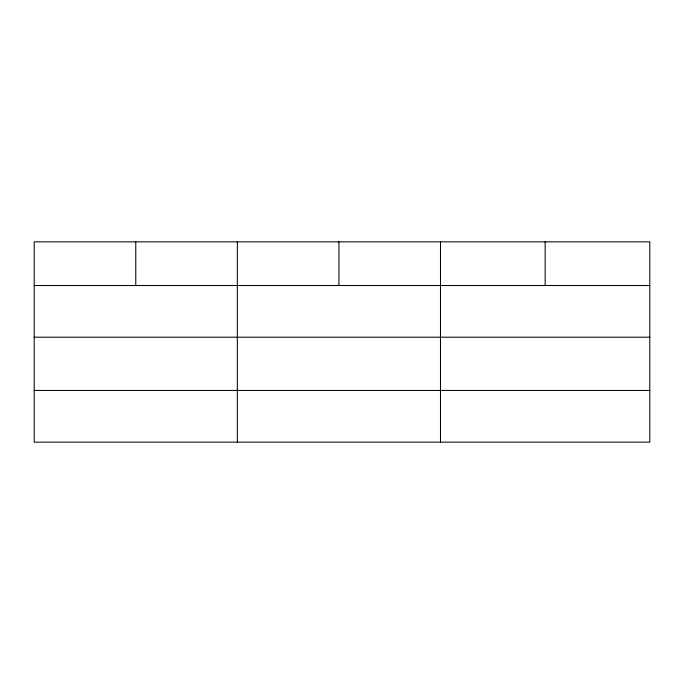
<?xml version="1.0" encoding="UTF-8"?>
<svg xmlns="http://www.w3.org/2000/svg" width="684" height="684" viewBox="0 0 684 684"><rect width="100%" height="100%" fill="white"/><g stroke="black" fill="none" stroke-linecap="round" stroke-linejoin="round"><path stroke-width="1.03" d="M649.8 337.203L649.8 241.854L34.2 241.854L34.2 442.146L649.8 442.146L649.8 337.203L34.2 337.203M34.2 285.51L649.8 285.51M34.2 390.453L649.8 390.453M545.148 241.854L545.148 285.51M440.496 241.854L440.496 442.146M338.922 241.854L338.922 285.51M237.348 241.854L237.348 442.146M135.774 241.854L135.774 285.51"/></g></svg>
